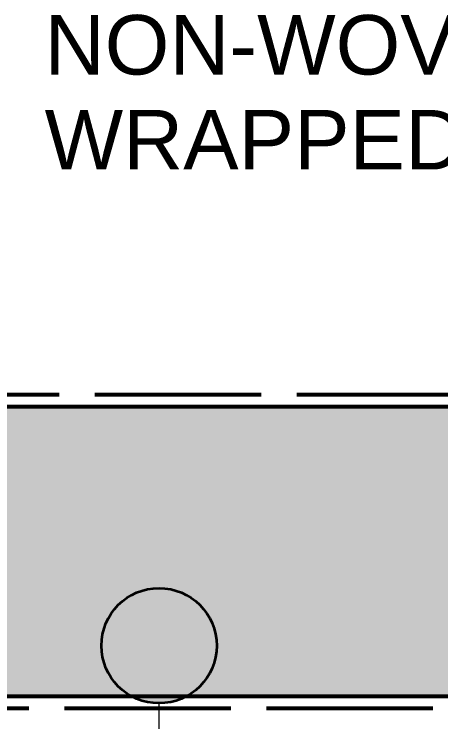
# Model space of a CAD drawing. Header units: millimetres. Extents: x -1812 to 15462, y -2698 to 1972.
# Drawn here: x 11302 to 11936, y -38 to 1014 of the extents above; entities that cross this region are included whole.
import ezdxf

# ---------------------------------------------------------------- set-up
doc = ezdxf.new("R2010")
doc.units = ezdxf.units.MM
doc.linetypes.add('DASH_247_53', pattern=[299.8611111111111, 246.9444444444444, -52.91666666666666])
for name, color, linetype in [('ANNOTATIONS', 7, 'Continuous'), ('GEOFAB', 5, 'Continuous'), ('MODULE_ART', 7, 'Continuous'), ('PIPES', 7, 'Continuous'), ('TANK', 7, 'Continuous')]:
    doc.layers.add(name, color=color, linetype=linetype)
doc.styles.add('ARIAL', font='arial.ttf')

# ---------------------------------------------------------------- blocks, each defined once
blk = doc.blocks.new('atlancube_face')
at = {"true_color": 0x000000}
blk.add_solid([(-1.7857142857142858, -1.7889908256880733), (1151.7857142857144, -1.7889908256880733), (-1.7857142857142858, 781.7889908256881), (1151.7857142857144, 781.7889908256881)], dxfattribs=at)

msp = doc.modelspace()

# ---------------------------------------------------------------- hatches: boundary and pattern name
at = {"layer": 'PIPES', "true_color": 0xbfbfbf}
h = msp.add_hatch(color=7, dxfattribs=at)
h.dxf.hatch_style = 1
h.paths.add_polyline_path([(11431.916666666666, 75.00000000000001, 1), (11603.083333333334, 75.00000000000001, 1)])

# ---------------------------------------------------------------- linework, layer by layer
at = {"layer": 'ANNOTATIONS', "lineweight": 18}
msp.add_line((11517.5, -599.7222222222222), (11517.5, -10.58333333333333), dxfattribs=at)
at = {"layer": 'GEOFAB', "color": 5, "linetype": 'DASH_247_53', "lineweight": 53}
msp.add_lwpolyline([(-17.638888888888886, -17.638888888888886), (14967.63888888889, -17.638888888888886), (14967.63888888889, 447.6388888888889), (-17.638888888888886, 447.6388888888889)], close=True, dxfattribs=at)
at = {"layer": 'PIPES', "color": 5, "lineweight": 35}
msp.add_circle((11517.5, 75.00000000000001), 85.58333333333333, dxfattribs=at)
at = {"layer": 'TANK', "lineweight": 53}
msp.add_lwpolyline([(0, 0), (14950.000000000002, 0), (14950.000000000002, 430.00000000000006), (0, 430.00000000000006)], close=True, dxfattribs=at)

# ---------------------------------------------------------------- block references
at = {"layer": 'MODULE_ART', "yscale": 0.5512820512820513}
for p in [(10349.999999999998, 0), (11500, 0)]:
    msp.add_blockref('atlancube_face', p, dxfattribs=at)

# ---------------------------------------------------------------- texts
at = {"layer": 'ANNOTATIONS', "style": 'ARIAL'}
for s, p in [('NON-WOVEN GEO-FAB', (11347.609722222223, 923.8888888888888)), ('WRAPPED AROUND THE TANK', (11347.609722222223, 782.7777777777777))]:
    msp.add_text(s, height=88.40611111111109, dxfattribs=at).set_placement(p)

doc.saveas('drawing.dxf')
